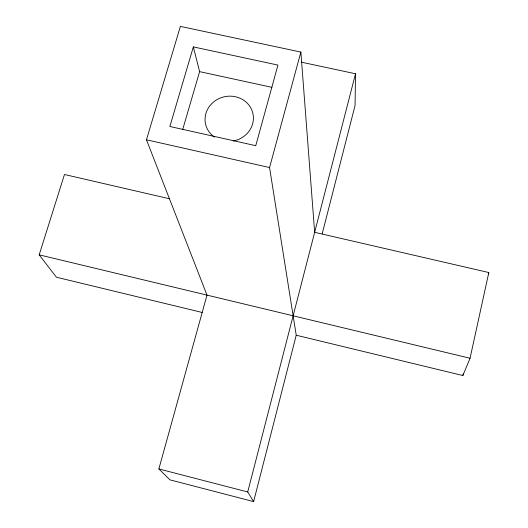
<?xml version="1.0" encoding="UTF-8"?>
<svg xmlns="http://www.w3.org/2000/svg" width="528" height="528" viewBox="0 0 528 528"><rect width="100%" height="100%" fill="white"/><g stroke="black" fill="none" stroke-linecap="round" stroke-linejoin="round"><path stroke-width="0.79" d="M301.165 62.126L355.522 73.762L355.054 105.508L322.192 233.818M296.228 335.221L253.618 501.6L169.943 479.846L158.862 468.943L207.002 295.119L146.454 139.788L180.391 26.4L300.868 52.067L269.564 167.548L296.228 335.221L462.858 375.533L463.214 373.93M462.858 375.533L470.052 358.255L488.816 272.54L314.655 232.307L300.868 52.067M253.618 501.6L247.724 491.971L355.522 73.762M182.741 129.353L199.604 71.63L193.347 46.906L277.952 65.083L255.757 145.688L169.864 126.489L193.347 46.906M202.158 312.464L56.43 277.213L39.184 254.839L64.469 174.504L169.62 198.799M488.255 274.052L488.816 272.54M199.604 71.63L271.94 87.344M146.454 139.788L269.564 167.548M39.184 254.839L470.052 358.255M158.862 468.943L247.724 491.971M214.454 137.128A24.255 22.565 -12.4 0 1 214.335 101.383A24.255 22.565 -12.4 0 1 251.368 109.052A24.255 22.565 -12.4 0 1 233.198 141.009"/></g></svg>
